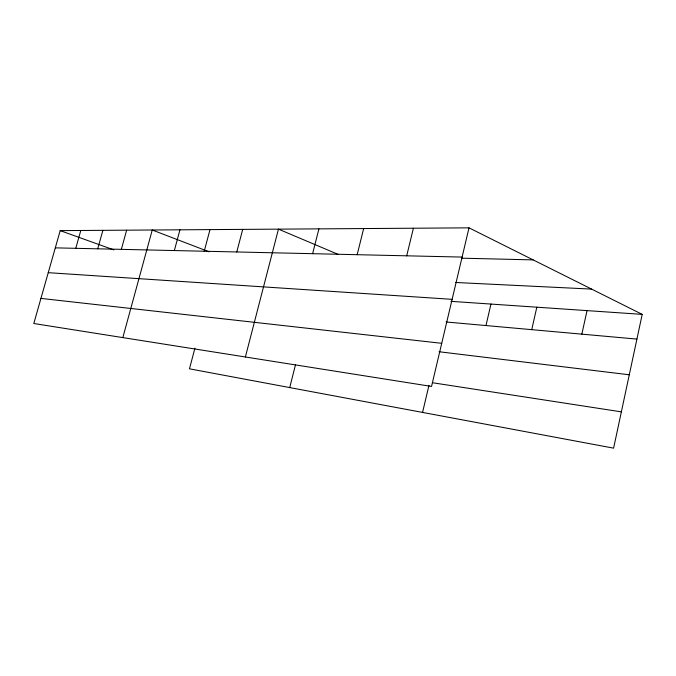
<?xml version="1.0" encoding="UTF-8"?>
<svg xmlns="http://www.w3.org/2000/svg" width="676" height="676" viewBox="0 0 676 676"><rect width="100%" height="100%" fill="white"/><g stroke="black" fill="none" stroke-linecap="round" stroke-linejoin="round"><path stroke-width="1.01" d="M469.009 227.846L431.541 386.435L33.8 323.517L60.198 230.626L469.009 227.846L642.2 314.374L613.605 448.154L189.466 368.826L194.933 348.157M581.85 334.155L587.03 310.614M531.75 329.66L536.828 307.191M485.976 325.562L490.953 304.065M422.559 412.419L428.973 385.32M406.699 255.824L413.399 228.226M357.165 254.7L363.663 228.564M289.725 387.585L295.505 364.719M312.616 253.686L318.92 228.868M245.388 356.987L278.453 229.139L338.363 254.472M236.769 251.971L242.709 229.384M204.228 251.227L209.999 229.603M174.349 250.551L179.951 229.806M122.829 337.603L152.252 230.001L209.137 251.818M121.342 249.351L126.64 230.17M97.724 248.81L102.887 230.33M75.771 248.312L80.799 230.482M55.305 247.855L462.105 257.074M461.632 258.181L533.144 259.888M455.447 282.475L591.618 289.1M48.249 272.673L452.117 299.341M450.977 301.344L642.2 314.374M446.101 321.979L636.919 339.09M40.94 298.403L441.732 343.315M439.062 351.748L629.288 374.783M432.809 382.785L621.362 411.861M60.198 230.626L113.872 249.909"/></g></svg>
